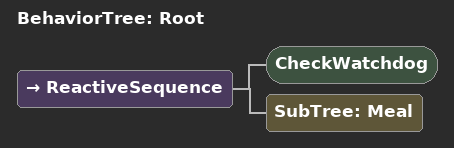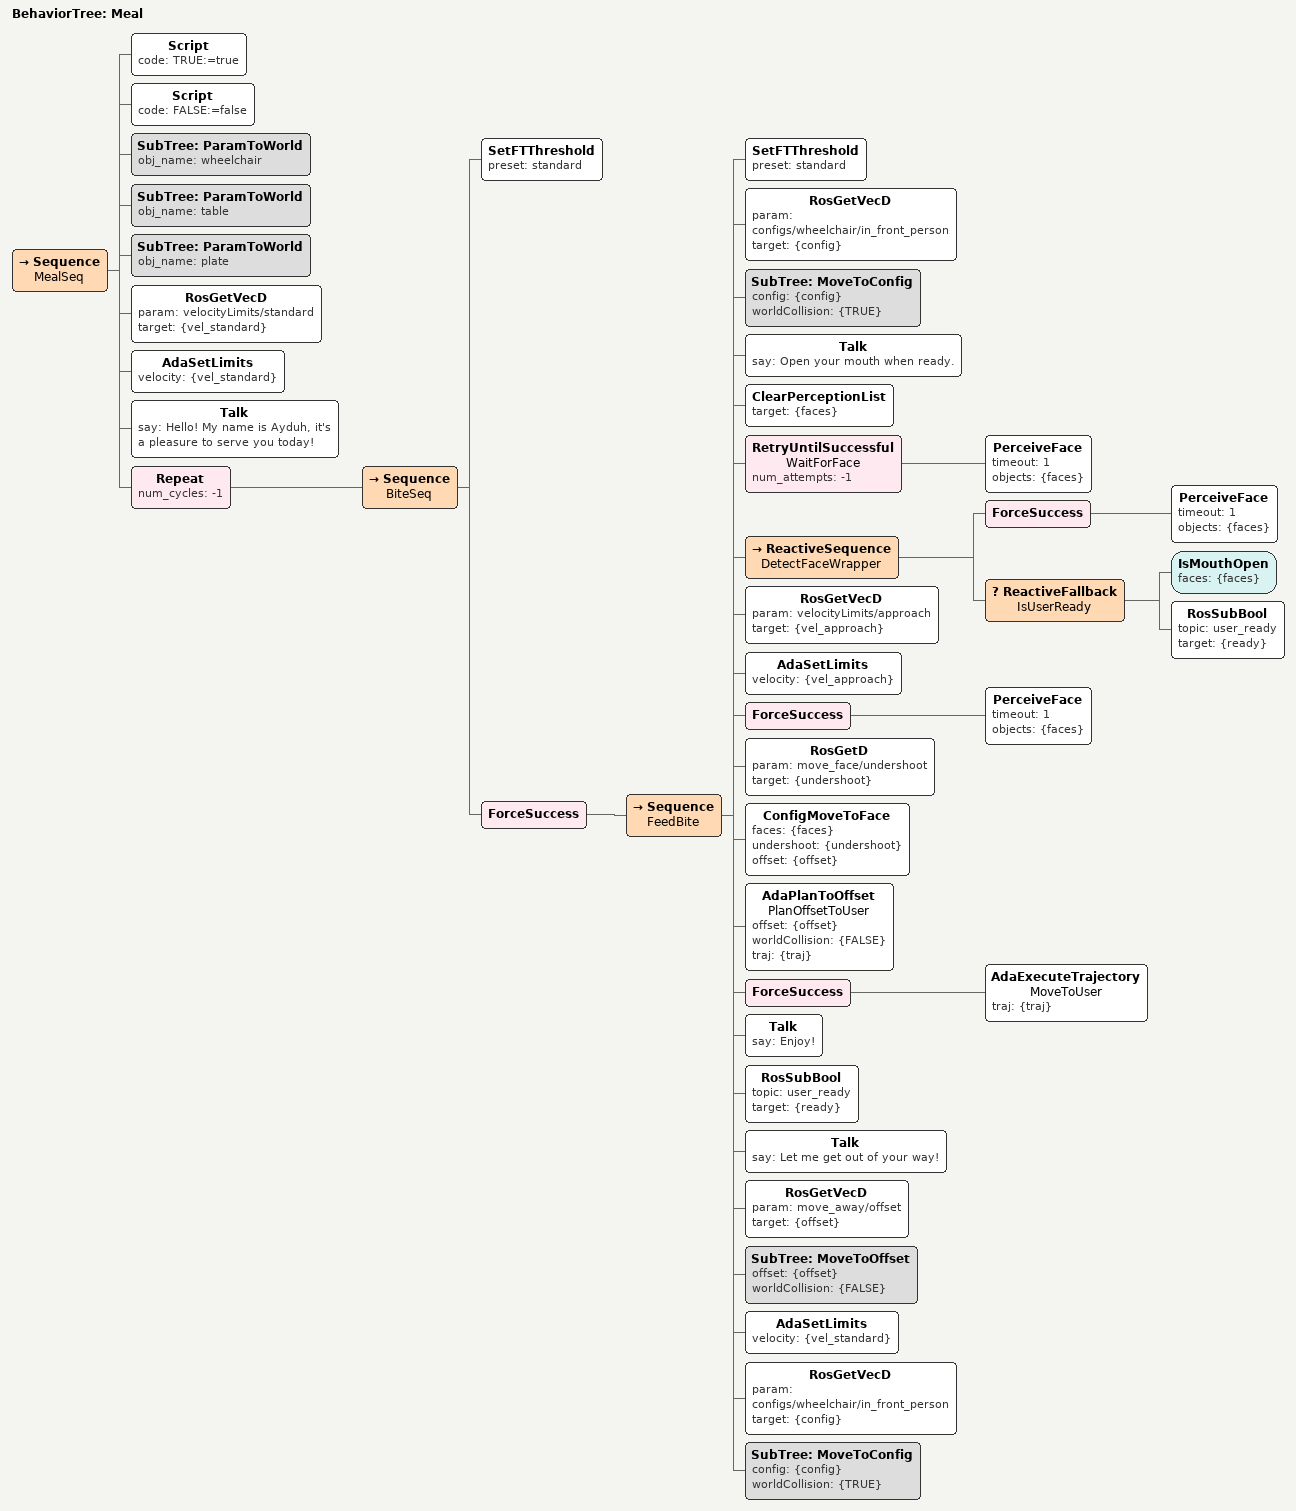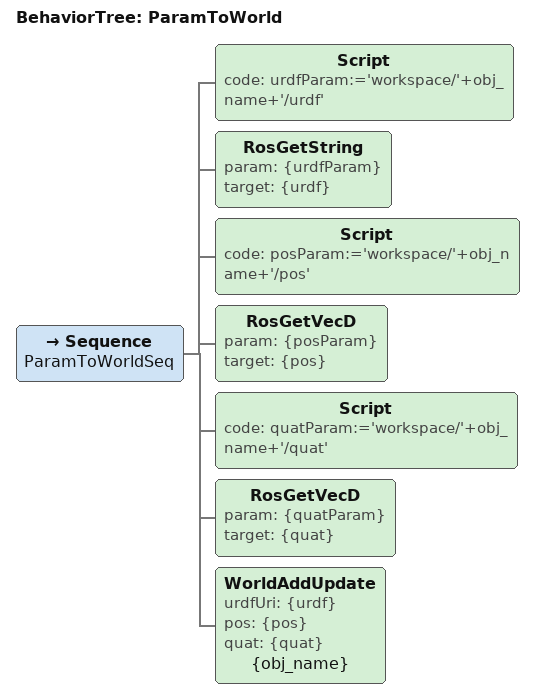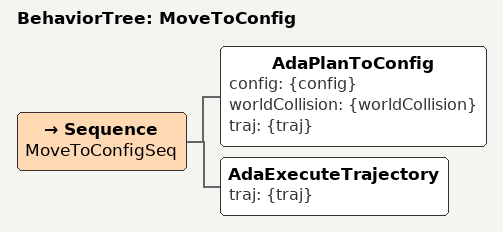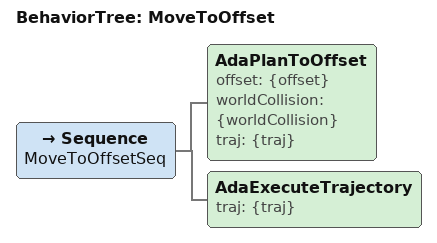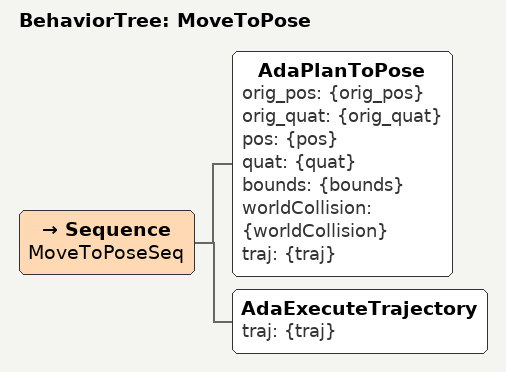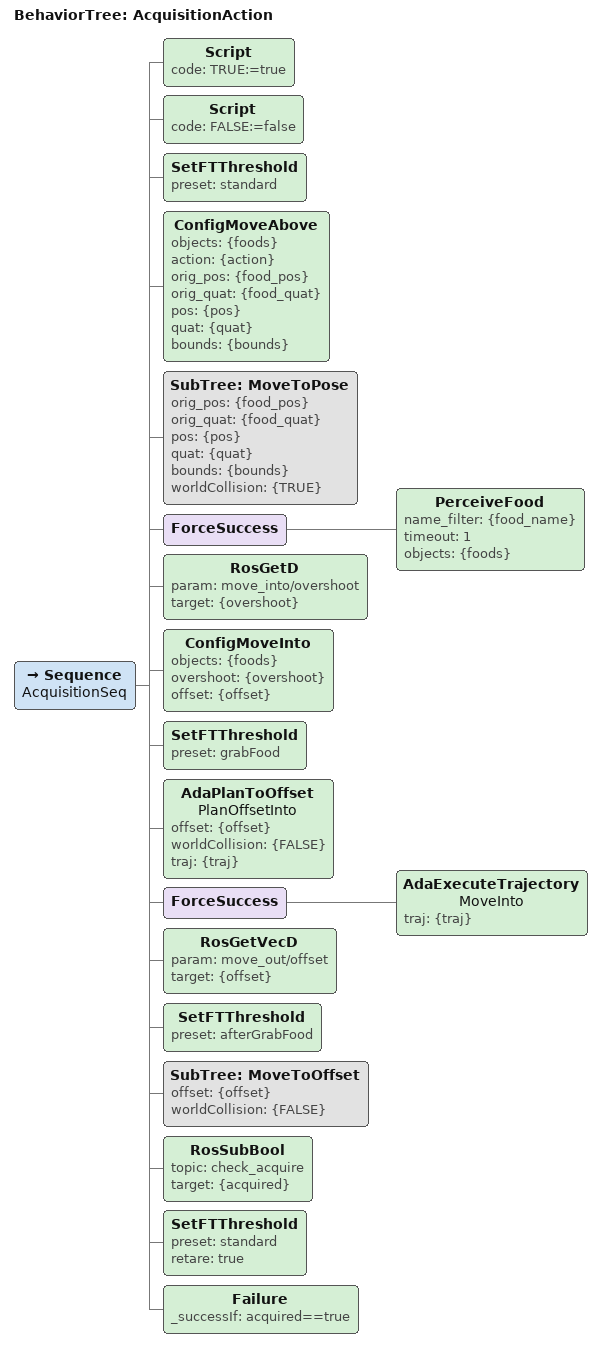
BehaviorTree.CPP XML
<root main_tree_to_execute = "Root" >
  <!-- Subtree Includes -->

  <!-- Watchdog -->
  <BehaviorTree ID="Root">
    <ReactiveSequence>
      <CheckWatchdog />
      <SubTree ID="Meal"/>
    </ReactiveSequence>
  </BehaviorTree>

  <!-- Main Meal Sequence -->
  <BehaviorTree ID="Meal">
    <Sequence name="MealSeq">
      <!-- Scripting constants -->
      <Script code=" TRUE:=true " />
      <Script code=" FALSE:=false " />

      <!-- Setup Workspace -->
      <SubTree ID="ParamToWorld" obj_name="wheelchair" />
      <SubTree ID="ParamToWorld" obj_name="table" />
      <SubTree ID="ParamToWorld" obj_name="plate" />

      <!-- Setup ADA -->
      <RosGetVecD param="velocityLimits/standard" target="{vel_standard}" />
      <AdaSetLimits velocity="{vel_standard}" />

      <Talk say="Hello! My name is Ayduh, it's a pleasure to serve you today!" />

      <!-- Bite Sequence -->
      <Repeat num_cycles="-1">
      <Sequence name="BiteSeq">
        <!-- Init FT Sensor -->
        <SetFTThreshold preset="standard" />

        <!-- Failure Just Restarts -->
        <ForceSuccess>
        <Sequence name="FeedBite">

          <!-- Transfer -->

          <!-- Move in Front of Person -->
          <SetFTThreshold preset="standard" />
          <RosGetVecD param="configs/wheelchair/in_front_person" target="{config}" />
          <SubTree ID="MoveToConfig" config="{config}" worldCollision="{TRUE}" />

          <!-- Detect Face at least once -->
          <Talk say="Open your mouth when ready." />
          <ClearPerceptionList target="{faces}" />
          <RetryUntilSuccessful name="WaitForFace" num_attempts="-1">
            <PerceiveFace timeout="1" objects="{faces}" />
          </RetryUntilSuccessful>

          <!-- Wait for User Ready -->
          <ReactiveSequence name="DetectFaceWrapper">
            <ForceSuccess>
            <PerceiveFace timeout="1" objects="{faces}" />
            </ForceSuccess>

            <ReactiveFallback name="IsUserReady">
              <IsMouthOpen faces="{faces}" />
              <RosSubBool topic="user_ready" target="{ready}" />
            </ReactiveFallback>
          </ReactiveSequence>

          <!-- Move to User -->
          <RosGetVecD param="velocityLimits/approach" target="{vel_approach}" />
          <AdaSetLimits velocity="{vel_approach}" />
          <ForceSuccess>
            <PerceiveFace timeout="1" objects="{faces}" />
          </ForceSuccess>
          <RosGetD param="move_face/undershoot" target="{undershoot}" />
          <ConfigMoveToFace faces="{faces}" undershoot="{undershoot}" offset="{offset}" />
          <!-- FT Sensor Trip is Okay -->
          <AdaPlanToOffset name="PlanOffsetToUser" offset="{offset}" worldCollision="{FALSE}" traj="{traj}" />
          <ForceSuccess><AdaExecuteTrajectory name="MoveToUser" traj="{traj}" /></ForceSuccess>

          <!-- Wait for User Ready -->
          <Talk say="Enjoy!" />
          <RosSubBool topic="user_ready" target="{ready}" />

          <!-- Move away from User -->
          <Talk say="Let me get out of your way!" />
          <RosGetVecD param="move_away/offset" target="{offset}" />
          <SubTree ID="MoveToOffset" offset="{offset}" worldCollision="{FALSE}" />
          <AdaSetLimits velocity="{vel_standard}" />
          <RosGetVecD param="configs/wheelchair/in_front_person" target="{config}" />
          <SubTree ID="MoveToConfig" config="{config}" worldCollision="{TRUE}" />

        </Sequence>
        </ForceSuccess>
      </Sequence>
      </Repeat>
    </Sequence>
  </BehaviorTree>

  <!-- Pull from Param Server and add to World -->
  <BehaviorTree ID="ParamToWorld">
    <Sequence name="ParamToWorldSeq">
      <Script code=" urdfParam:='workspace/'+obj_name+'/urdf' " />
      <RosGetString param="{urdfParam}" target="{urdf}" />

      <Script code=" posParam:='workspace/'+obj_name+'/pos' " />
      <RosGetVecD param="{posParam}" target="{pos}" />

      <Script code=" quatParam:='workspace/'+obj_name+'/quat' " />
      <RosGetVecD param="{quatParam}" target="{quat}" />
      <WorldAddUpdate urdfUri="{urdf}" pos="{pos}" quat="{quat}" name="{obj_name}" />
    </Sequence>
  </BehaviorTree>

  <!-- Movement Trees -->
  <BehaviorTree ID="MoveToConfig">
    <Sequence name="MoveToConfigSeq">
      <AdaPlanToConfig config="{config}" worldCollision="{worldCollision}" traj="{traj}" />
      <AdaExecuteTrajectory traj="{traj}" />
    </Sequence>
  </BehaviorTree>
  <BehaviorTree ID="MoveToOffset">
    <Sequence name="MoveToOffsetSeq">
      <AdaPlanToOffset offset="{offset}" worldCollision="{worldCollision}" traj="{traj}" />
      <AdaExecuteTrajectory traj="{traj}" />
    </Sequence>
  </BehaviorTree>
  <BehaviorTree ID="MoveToPose">
    <Sequence name="MoveToPoseSeq">
      <AdaPlanToPose orig_pos="{orig_pos}" orig_quat="{orig_quat}"
         pos="{pos}" quat="{quat}" bounds="{bounds}" worldCollision="{worldCollision}" traj="{traj}" />
      <AdaExecuteTrajectory traj="{traj}" />
    </Sequence>
  </BehaviorTree>

  <!-- Bite Acquisition -->
  <BehaviorTree ID="AcquisitionAction">
  <Sequence name="AcquisitionSeq">
    <!-- Scripting constants -->
    <Script code=" TRUE:=true " />
    <Script code=" FALSE:=false " />

    <!-- Move Above -->
    <SetFTThreshold preset="standard" />
    <ConfigMoveAbove objects="{foods}" action="{action}" orig_pos="{food_pos}" orig_quat="{food_quat}" pos="{pos}" quat="{quat}" bounds="{bounds}" />
    <SubTree ID="MoveToPose" orig_pos="{food_pos}" orig_quat="{food_quat}" pos="{pos}" quat="{quat}" bounds="{bounds}" worldCollision="{TRUE}" />

    <!-- Try Redetect Foods -->
    <ForceSuccess>
      <PerceiveFood name_filter="{food_name}" timeout="1" objects="{foods}" />
    </ForceSuccess>

    <!-- Move Into -->
    <RosGetD param="move_into/overshoot" target="{overshoot}" />
    <ConfigMoveInto objects="{foods}" overshoot="{overshoot}" offset="{offset}" />
    <SetFTThreshold preset="grabFood" />
    <!-- FT Sensor Trip is Okay -->
    <AdaPlanToOffset name="PlanOffsetInto" offset="{offset}" worldCollision="{FALSE}" traj="{traj}" />
    <ForceSuccess><AdaExecuteTrajectory name="MoveInto" traj="{traj}" /></ForceSuccess>

    <!-- Move Out -->
    <RosGetVecD param="move_out/offset" target="{offset}" />
    <SetFTThreshold preset="afterGrabFood" />
    <SubTree ID="MoveToOffset" offset="{offset}" worldCollision="{FALSE}" />

    <!-- Check Acquisition -->
    <RosSubBool topic="check_acquire" target="{acquired}" />
    <SetFTThreshold preset="standard" retare="true" />
    <Failure _successIf="acquired==true" />
  </Sequence>
  </BehaviorTree>
</root>
